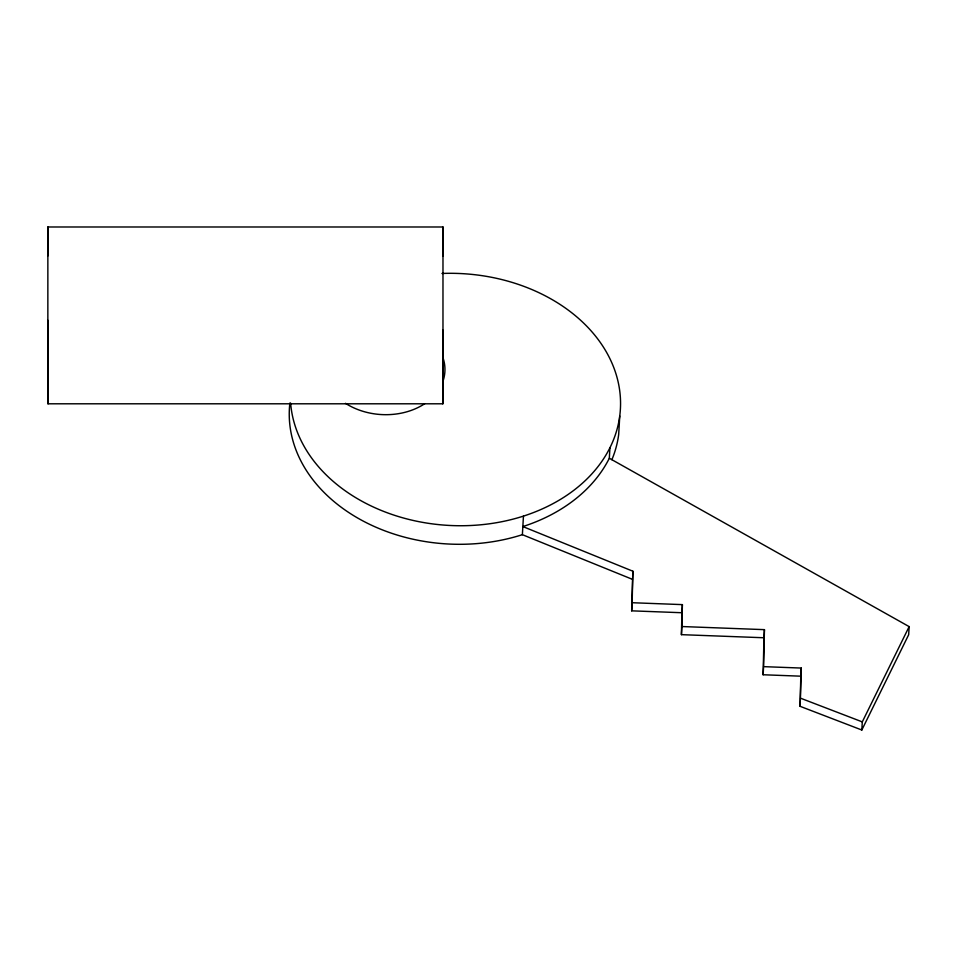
<?xml version="1.0" encoding="UTF-8"?>
<svg xmlns="http://www.w3.org/2000/svg" width="957" height="957" viewBox="0 0 957 957"><rect width="100%" height="100%" fill="white"/><g stroke="black" fill="none" stroke-linecap="round" stroke-linejoin="round"><path stroke-width="1.44" d="M47.862 226.988L47.85 403.794L442.971 403.794L442.983 226.988L47.862 226.988L47.862 255.938M631.668 610.841L632.146 602.719L682.389 604.621L681.922 612.731L631.668 610.841L632.864 571.209L522.845 526.565A165.238 126.061 3.3 0 0 609.322 458.259L609.932 447.828M632.146 602.719L632.864 571.209M681.42 634.658L681.886 626.536L764.44 629.646L763.961 637.757L681.42 634.658L681.922 612.731M681.886 626.536L682.389 604.621M763.112 674.757L763.59 666.646L801.272 668.058L800.806 676.18L763.112 674.757L763.961 637.757M763.59 666.646L764.44 629.646M609.322 458.259L909.15 626.62L908.672 634.73L861.826 730.012L800.112 706.326L800.806 676.18M800.112 706.326L801.272 668.058M632.398 579.32L522.378 534.676L523.455 516.134M619.753 415.996L618.677 434.538A165.238 126.061 3.3 0 1 611.894 459.695M861.826 730.012L862.293 721.889L909.15 626.62M442.971 330.153L442.708 403.794M800.59 698.215L862.293 721.889M442.983 226.988L442.983 255.938M48.113 403.794L47.85 320.272M522.378 534.676A165.238 126.061 3.3 0 1 289.887 403.005M441.967 273.463A165.238 126.061 3.3 0 1 620.1 394.128A165.238 126.061 3.3 0 1 466.585 525.656A165.238 126.061 3.3 0 1 290.629 403.136M424.752 403.687A61.069 46.594 3.3 0 1 345.501 403.328M442.924 357.547A61.069 46.594 3.3 0 1 443.258 380.384"/></g></svg>
